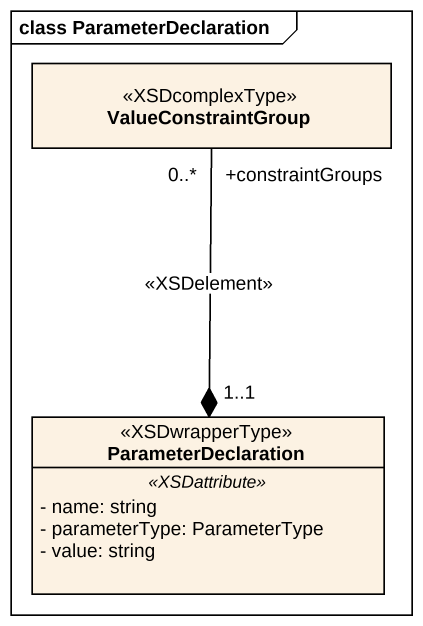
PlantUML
@startuml
mainframe class ParameterDeclaration
hide circle
hide empty members
skinparam classAttributeIconSize 0
class ValueConstraintGroup <<XSDcomplexType>>
class ParameterDeclaration <<XSDwrapperType>> {
  .. <<XSDattribute>> ..
  - name: string
  - parameterType: ParameterType
  - value: string
}
ParameterDeclaration "1..1" *-up- "+constraintGroups\n0..*" ValueConstraintGroup : <<XSDelement>>
@enduml
